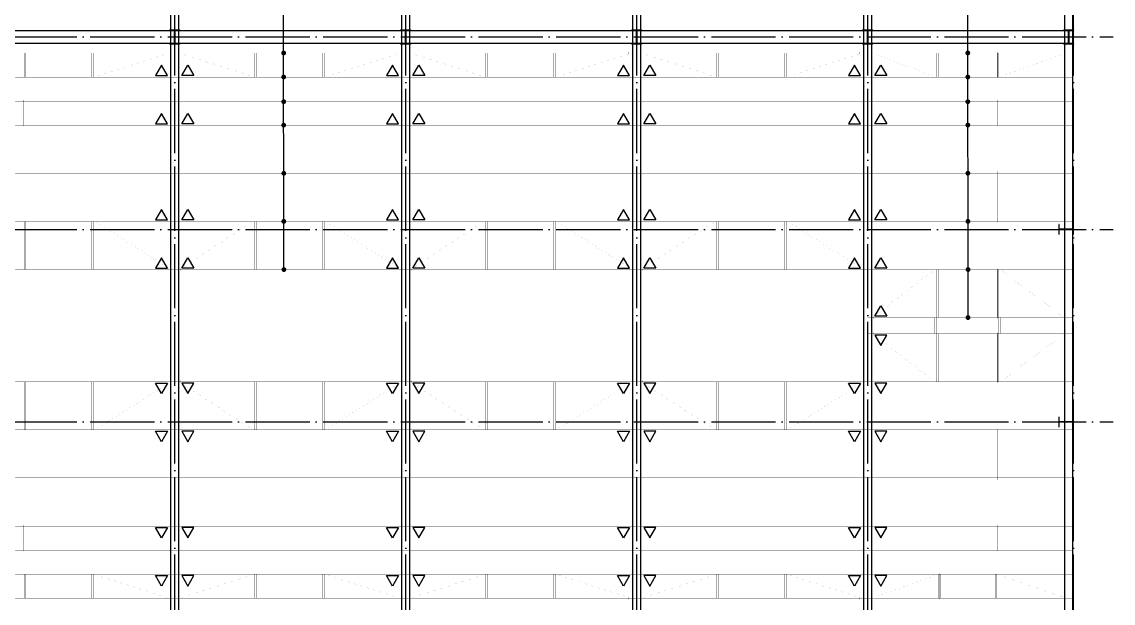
# Model space of a CAD drawing. Extents: x -33967 to 1773478, y -1022458 to -784650.
# Drawn here: x 1180574 to 1214589, y -986426 to -968301 of the extents above; entities that cross this region are included whole.
import ezdxf

# ---------------------------------------------------------------- set-up
doc = ezdxf.new("R2010")
doc.units = 0
doc.header["$LTSCALE"] = 1000
doc.header["$MEASUREMENT"] = 0
doc.linetypes.add('DOTE', pattern=[2.42, 2, -0.2, 0.02, -0.2])
doc.layers.add('_0', color=7, linetype='Continuous', lineweight=25)
for name, color, linetype in [('AXIS', 3, 'Continuous'), ('DOTE', 1, 'DOTE'), ('GL', 150, 'Continuous'), ('GZ', 50, 'Continuous'), ('LT', 27, 'Continuous')]:
    doc.layers.add(name, color=color, linetype=linetype)

# ---------------------------------------------------------------- blocks, each defined once
blk = doc.blocks.new('钢柱2')
at = {"layer": 'GZ'}
blk.add_lwpolyline([(718423, -21049), (718123, -21049), (718123, -21039), (718266, -21039), (718270, -21034), (718270, -20614), (718266, -20609), (718123, -20609), (718123, -20599), (718423, -20599), (718423, -20609), (718280, -20609), (718276, -20614), (718276, -21034), (718280, -21039), (718423, -21039), (718423, -21049)], close=True, dxfattribs=at)
blk = doc.blocks.new('抗风柱2')
at = {"layer": 'GZ'}
blk.add_lwpolyline([(717928, -35162), (717928, -35462), (717938, -35462), (717938, -35319), (717943, -35315), (718363, -35315), (718368, -35319), (718368, -35462), (718378, -35462), (718378, -35162), (718368, -35162), (718368, -35305), (718364, -35309), (717943, -35309), (717938, -35305), (717938, -35162), (717928, -35162)], close=True, dxfattribs=at)

msp = doc.modelspace()

# ---------------------------------------------------------------- linework, layer by layer
at = {"layer": '_0', "color": 1, "const_width": 75}
for points in [[(1188697, -969272, 1), (1188772, -969272, 1)], [(1210019.7, -969272, 1), (1210094.7, -969272, 1)], [(1188697.9, -970022, 1), (1188772.9, -970022, 1)], [(1210020.6, -970022, 1), (1210095.6, -970022, 1)], [(1188697.9, -970791.3, 1), (1188772.9, -970791.3, 1)], [(1210020.6, -970791.3, 1), (1210095.6, -970791.3, 1)], [(1188698.8, -971522, 1), (1188773.8, -971522, 1)], [(1210021.6, -971522, 1), (1210096.6, -971522, 1)], [(1188701.1, -973023.1, 1), (1188776.1, -973023.1, 1)], [(1210022.8, -973022, 1), (1210097.8, -973022, 1)], [(1188700, -974522, 1), (1188775, -974522, 1)], [(1188701.3, -974522, 1), (1188776.3, -974522, 1)], [(1210024.1, -974522, 1), (1210099.1, -974522, 1)], [(1188705.2, -976025, 1), (1188780.2, -976025, 1)], [(1210028, -976025, 1), (1210103, -976025, 1)], [(1210026.5, -977522, 1), (1210101.5, -977522, 1)]]:
    msp.add_lwpolyline(points, format="xyb", close=True, dxfattribs=at)
at = {"layer": 'AXIS', "linetype": 'ByBlock'}
for p, q in [((1188741.3, -976025), (1188717.8, -949183.2)), ((1210064, -977523.1), (1210040.5, -949183.2))]:
    msp.add_line(p, q, dxfattribs=at)
at = {"layer": 'AXIS', "color": 4, "linetype": 'ByBlock', "ltscale": 0.1}
msp.add_lwpolyline([(1157358.6, -968973.2), (1157358.6, -968573.2), (1213318.6, -968573.2), (1213318.6, -968973.2), (1157358.6, -968973.2)], dxfattribs=at)
at = {"layer": 'AXIS', "color": 6, "linetype": 'ByBlock', "const_width": 10}
for points in [[(1180648.5, -970023.2), (1180698.5, -970023.2), (1180698.5, -969273.2), (1180648.5, -969273.2)], [(1182808.6, -970023.2), (1182758.6, -970023.2), (1182758.6, -969273.1), (1182808.6, -969273.1)], [(1187833.5, -970023.2), (1187883.5, -970023.2), (1187883.5, -969273.2), (1187833.5, -969273.2)], [(1189993.6, -970023.2), (1189943.6, -970023.2), (1189943.6, -969273.1), (1189993.6, -969273.1)], [(1195033.5, -970023.2), (1195083.5, -970023.2), (1195083.5, -969273.2), (1195033.5, -969273.2)], [(1197193.6, -970023.2), (1197143.6, -970023.2), (1197143.6, -969273.1), (1197193.6, -969273.1)], [(1202233.5, -970023.2), (1202283.5, -970023.2), (1202283.5, -969273.2), (1202233.5, -969273.2)], [(1204393.6, -970023.2), (1204343.6, -970023.2), (1204343.6, -969273.1), (1204393.6, -969273.1)], [(1209090.4, -970023.2), (1209140.4, -970023.2), (1209140.4, -969273.2), (1209090.4, -969273.2)], [(1211019, -970023.2), (1210969, -970023.2), (1210969, -969273.1), (1211019, -969273.1)], [(1180648.7, -974523), (1180698.7, -974523), (1180698.7, -976023.1), (1180648.7, -976023.1)], [(1182808.6, -974523.1), (1182758.6, -974523.1), (1182758.6, -976023.2), (1182808.6, -976023.2)], [(1187833.7, -974523), (1187883.7, -974523), (1187883.7, -976023.1), (1187833.7, -976023.1)], [(1189993.6, -974523.1), (1189943.6, -974523.1), (1189943.6, -976023.2), (1189993.6, -976023.2)], [(1195033.7, -974523), (1195083.7, -974523), (1195083.7, -976023.1), (1195033.7, -976023.1)], [(1197193.6, -974523.1), (1197143.6, -974523.1), (1197143.6, -976023.2), (1197193.6, -976023.2)], [(1202233.7, -974523), (1202283.7, -974523), (1202283.7, -976023.1), (1202233.7, -976023.1)], [(1204393.6, -974523.1), (1204343.6, -974523.1), (1204343.6, -976023.2), (1204393.6, -976023.2)], [(1209090.4, -976023), (1209140.4, -976023), (1209140.4, -977523.1), (1209090.4, -977523.1)], [(1211019, -976023), (1210969, -976023), (1210969, -977523.1), (1211019, -977523.1)], [(1209030.1, -978023.1), (1209080.1, -978023.1), (1209080.1, -977523.1), (1209030.1, -977523.1)], [(1211028.8, -978023.1), (1211078.8, -978023.1), (1211078.8, -977523.1), (1211028.8, -977523.1)], [(1209090.4, -979523.2), (1209140.4, -979523.2), (1209140.4, -978023.2), (1209090.4, -978023.2)], [(1211019, -979523.2), (1210969, -979523.2), (1210969, -978023.2), (1211019, -978023.2)], [(1180648.7, -981023.2), (1180698.7, -981023.2), (1180698.7, -979523.2), (1180648.7, -979523.2)], [(1182808.6, -981023.2), (1182758.6, -981023.2), (1182758.6, -979523.1), (1182808.6, -979523.1)], [(1187833.7, -981023.2), (1187883.7, -981023.2), (1187883.7, -979523.2), (1187833.7, -979523.2)], [(1189993.6, -981023.2), (1189943.6, -981023.2), (1189943.6, -979523.1), (1189993.6, -979523.1)], [(1195033.7, -981023.2), (1195083.7, -981023.2), (1195083.7, -979523.2), (1195033.7, -979523.2)], [(1197193.6, -981023.2), (1197143.6, -981023.2), (1197143.6, -979523.1), (1197193.6, -979523.1)], [(1202233.7, -981023.2), (1202283.7, -981023.2), (1202283.7, -979523.2), (1202233.7, -979523.2)], [(1204393.6, -981023.2), (1204343.6, -981023.2), (1204343.6, -979523.1), (1204393.6, -979523.1)], [(1180648.5, -985523.1), (1180698.5, -985523.1), (1180698.5, -986273.1), (1180648.5, -986273.1)], [(1182808.6, -985523.1), (1182758.6, -985523.1), (1182758.6, -986273.1), (1182808.6, -986273.1)], [(1187833.5, -985523.1), (1187883.5, -985523.1), (1187883.5, -986273.1), (1187833.5, -986273.1)], [(1189993.6, -985523.1), (1189943.6, -985523.1), (1189943.6, -986273.1), (1189993.6, -986273.1)], [(1195033.5, -985523.1), (1195083.5, -985523.1), (1195083.5, -986273.1), (1195033.5, -986273.1)], [(1197193.6, -985523.1), (1197143.6, -985523.1), (1197143.6, -986273.1), (1197193.6, -986273.1)], [(1202233.5, -985523.1), (1202283.5, -985523.1), (1202283.5, -986273.1), (1202233.5, -986273.1)], [(1204393.6, -985523.1), (1204343.6, -985523.1), (1204343.6, -986273.1), (1204393.6, -986273.1)], [(1209150.4, -985523.1), (1209200.4, -985523.1), (1209200.4, -986273.1), (1209150.4, -986273.1)], [(1210959, -985523.1), (1210909, -985523.1), (1210909, -986273.1), (1210959, -986273.1)]]:
    msp.add_lwpolyline(points, close=True, dxfattribs=at)
at = {"layer": 'AXIS', "color": 3, "linetype": 'ByBlock', "const_width": 1}
for points in [[(1180673.5, -969243.2), (1180673.5, -969303.2), (1180673.5, -969993.2), (1180673.5, -970053.2)], [(1182783.6, -969243.1), (1182783.6, -969303.1), (1182783.6, -969993.2), (1182783.6, -970053.2)], [(1185086.6, -969243.1), (1185086.6, -969303.1), (1182903.7, -969993.1), (1182903.7, -970053.1)], [(1185567.7, -969243.1), (1185567.7, -969303.1), (1187738.4, -969993.1), (1187738.4, -970053.1)], [(1187858.5, -969243.2), (1187858.5, -969303.2), (1187858.5, -969993.2), (1187858.5, -970053.2)], [(1189968.6, -969243.1), (1189968.6, -969303.1), (1189968.6, -969993.2), (1189968.6, -970053.2)], [(1192271.6, -969243.1), (1192271.6, -969303.1), (1190088.7, -969993.1), (1190088.7, -970053.1)], [(1192767.7, -969243.1), (1192767.7, -969303.1), (1194938.4, -969993.1), (1194938.4, -970053.1)], [(1195058.5, -969243.2), (1195058.5, -969303.2), (1195058.5, -969993.2), (1195058.5, -970053.2)], [(1197168.6, -969243.1), (1197168.6, -969303.1), (1197168.6, -969993.2), (1197168.6, -970053.2)], [(1199471.6, -969243.1), (1199471.6, -969303.1), (1197288.7, -969993.1), (1197288.7, -970053.1)], [(1199967.7, -969243.1), (1199967.7, -969303.1), (1202138.4, -969993.1), (1202138.4, -970053.1)], [(1202258.5, -969243.2), (1202258.5, -969303.2), (1202258.5, -969993.2), (1202258.5, -970053.2)], [(1204368.6, -969243.1), (1204368.6, -969303.1), (1204368.6, -969993.2), (1204368.6, -970053.2)], [(1206671.6, -969243.1), (1206671.6, -969303.1), (1204488.7, -969993.1), (1204488.7, -970053.1)], [(1207135.4, -969243.1), (1207135.4, -969303.1), (1208995.4, -969993.1), (1208995.4, -970053.1)], [(1209115.4, -969243.2), (1209115.4, -969303.2), (1209115.4, -969993.2), (1209115.4, -970053.2)], [(1210994, -969243.1), (1210994, -969303.1), (1210994, -969993.2), (1210994, -970053.2)], [(1213041, -969243.1), (1213041, -969303.1), (1211114, -969993.1), (1211114, -970053.1)], [(1180593.5, -970803.1), (1180593.5, -970743.1), (1180593.5, -970053.2), (1180593.5, -969993.2)], [(1182837.2, -970803.1), (1182837.2, -970743.1), (1182837.2, -970053.1), (1182837.2, -969993.1)], [(1187778.5, -970803.1), (1187778.5, -970743.1), (1187778.5, -970053.1), (1187778.5, -969993.1)], [(1190022.2, -970803.1), (1190022.2, -970743.1), (1190022.2, -970053.1), (1190022.2, -969993.1)], [(1194978.5, -970803.1), (1194978.5, -970743.1), (1194978.5, -970053.2), (1194978.5, -969993.2)], [(1197222.2, -970803.1), (1197222.2, -970743.1), (1197222.2, -970053.1), (1197222.2, -969993.1)], [(1202178.5, -970803.1), (1202178.5, -970743.1), (1202178.5, -970053.2), (1202178.5, -969993.2)], [(1204422.2, -970803.1), (1204422.2, -970743.1), (1204422.2, -970053.1), (1204422.2, -969993.1)], [(1209055.4, -970803.1), (1209055.4, -970743.1), (1209055.4, -970053.2), (1209055.4, -969993.2)], [(1209093.3, -970803.1), (1209093.3, -970743.1), (1209093.3, -970053.2), (1209093.3, -969993.2)], [(1211017.7, -970803.1), (1211017.7, -970743.1), (1211017.7, -970053.1), (1211017.7, -969993.1)], [(1211054, -970803.1), (1211054, -970743.1), (1211054, -970053.1), (1211054, -969993.1)], [(1180615.5, -971553.1), (1180615.5, -971493.1), (1180615.5, -970803.1), (1180615.5, -970743.1)], [(1182813.5, -971553.1), (1182813.5, -971493.1), (1182813.5, -970803.1), (1182813.5, -970743.1)], [(1187800.5, -971553.1), (1187800.5, -971493.1), (1187800.5, -970803.1), (1187800.5, -970743.1)], [(1189998.5, -971553.1), (1189998.5, -971493.1), (1189998.5, -970803.1), (1189998.5, -970743.1)], [(1195000.5, -971553.1), (1195000.5, -971493.1), (1195000.5, -970803.1), (1195000.5, -970743.1)], [(1197198.5, -971553.1), (1197198.5, -971493.1), (1197198.5, -970803.1), (1197198.5, -970743.1)], [(1202200.5, -971553.1), (1202200.5, -971493.1), (1202200.5, -970803.1), (1202200.5, -970743.1)], [(1204398.5, -971553.1), (1204398.5, -971493.1), (1204398.5, -970803.1), (1204398.5, -970743.1)], [(1209115.4, -971553.1), (1209115.4, -971493.1), (1209115.4, -970803.1), (1209115.4, -970743.1)], [(1209115.4, -971553.1), (1209115.4, -971493.1), (1209115.4, -970803.1), (1209115.4, -970743.1)], [(1210994, -971553.1), (1210994, -971493.1), (1210994, -970803.1), (1210994, -970743.1)], [(1210994, -971553.1), (1210994, -971493.1), (1210994, -970803.1), (1210994, -970743.1)], [(1182898.4, -973053.1), (1182898.4, -972993.1), (1182898.4, -971553.1), (1182898.4, -971493.1)], [(1187733.2, -973053.1), (1187733.2, -972993.1), (1187733.2, -971553.1), (1187733.2, -971493.1)], [(1190083.4, -973053.1), (1190083.4, -972993.1), (1190083.4, -971553.1), (1190083.4, -971493.1)], [(1194933.2, -973053.1), (1194933.2, -972993.1), (1194933.2, -971553.1), (1194933.2, -971493.1)], [(1197283.4, -973053.1), (1197283.4, -972993.1), (1197283.4, -971553.1), (1197283.4, -971493.1)], [(1202133.2, -973053.1), (1202133.2, -972993.1), (1202133.2, -971553.1), (1202133.2, -971493.1)], [(1204483.4, -973053.1), (1204483.4, -972993.1), (1204483.4, -971553.1), (1204483.4, -971493.1)], [(1209050.1, -973053.1), (1209050.1, -972993.1), (1209050.1, -971553.1), (1209050.1, -971493.1)], [(1211048.8, -973053.1), (1211048.8, -972993.1), (1211048.8, -971553.1), (1211048.8, -971493.1)], [(1180613.5, -974553.1), (1180613.5, -974493.1), (1180613.5, -973023.2), (1180613.5, -972963.2)], [(1182843.7, -974553.1), (1182843.7, -974493.1), (1182843.7, -973023.1), (1182843.7, -972963.1)], [(1187798.5, -974553.1), (1187798.5, -974493.1), (1187798.5, -973023.2), (1187798.5, -972963.2)], [(1190028.7, -974553.1), (1190028.7, -974493.1), (1190028.7, -973023.1), (1190028.7, -972963.1)], [(1194998.5, -974553.1), (1194998.5, -974493.1), (1194998.5, -973023.2), (1194998.5, -972963.2)], [(1197228.7, -974553.1), (1197228.7, -974493.1), (1197228.7, -973023.1), (1197228.7, -972963.1)], [(1202198.5, -974553.1), (1202198.5, -974493.1), (1202198.5, -973023.2), (1202198.5, -972963.2)], [(1204428.7, -974553.1), (1204428.7, -974493.1), (1204428.7, -973023.1), (1204428.7, -972963.1)], [(1209115.4, -974553.1), (1209115.4, -974493.1), (1209115.4, -973023.1), (1209115.4, -972963.1)], [(1210994, -974553.1), (1210994, -974493.1), (1210994, -973023.1), (1210994, -972963.1)], [(1180673.7, -976053.1), (1180673.7, -975993.1), (1180673.7, -974553), (1180673.7, -974493)], [(1182783.6, -976053.2), (1182783.6, -975993.2), (1182783.6, -974553.1), (1182783.6, -974493.1)], [(1185173.6, -976053.1), (1185173.6, -975993.1), (1182903.7, -974553.1), (1182903.7, -974493.1)], [(1185518.6, -976053.1), (1185518.6, -975993.1), (1187738.7, -974553.1), (1187738.7, -974493.1)], [(1187858.7, -976053.1), (1187858.7, -975993.1), (1187858.7, -974553), (1187858.7, -974493)], [(1189968.6, -976053.2), (1189968.6, -975993.2), (1189968.6, -974553.1), (1189968.6, -974493.1)], [(1192358.6, -976053.1), (1192358.6, -975993.1), (1190088.7, -974553.1), (1190088.7, -974493.1)], [(1192718.6, -976053.1), (1192718.6, -975993.1), (1194938.7, -974553.1), (1194938.7, -974493.1)], [(1195058.7, -976053.1), (1195058.7, -975993.1), (1195058.7, -974553), (1195058.7, -974493)], [(1197168.6, -976053.2), (1197168.6, -975993.2), (1197168.6, -974553.1), (1197168.6, -974493.1)], [(1199558.6, -976053.1), (1199558.6, -975993.1), (1197288.7, -974553.1), (1197288.7, -974493.1)], [(1199918.6, -976053.1), (1199918.6, -975993.1), (1202138.7, -974553.1), (1202138.7, -974493.1)], [(1202258.7, -976053.1), (1202258.7, -975993.1), (1202258.7, -974553), (1202258.7, -974493)], [(1204368.6, -976053.2), (1204368.6, -975993.2), (1204368.6, -974553.1), (1204368.6, -974493.1)], [(1206758.6, -976053.1), (1206758.6, -975993.1), (1204488.7, -974553.1), (1204488.7, -974493.1)], [(1209055.1, -976053.2), (1209055.1, -975993.2), (1209055.1, -974553.1), (1209055.1, -974493.1)], [(1211053.8, -976053.2), (1211053.8, -975993.2), (1211053.8, -974553.1), (1211053.8, -974493.1)], [(1207118.6, -977553.1), (1207118.6, -977493.1), (1208995.4, -976053.1), (1208995.4, -975993.1)], [(1209115.4, -977553.1), (1209115.4, -977493.1), (1209115.4, -976053), (1209115.4, -975993)], [(1210994, -977553.1), (1210994, -977493.1), (1210994, -976053), (1210994, -975993)], [(1213018.6, -977553.1), (1213018.6, -977493.1), (1211114, -976053.1), (1211114, -975993.1)], [(1209055.1, -977493.1), (1209055.1, -977553.1), (1209055.1, -977993.1), (1209055.1, -978053.1)], [(1211053.8, -977493.1), (1211053.8, -977553.1), (1211053.8, -977993.1), (1211053.8, -978053.1)], [(1207118.6, -977993.2), (1207118.6, -978053.2), (1208995.4, -979493.2), (1208995.4, -979553.2)], [(1209115.4, -977993.2), (1209115.4, -978053.2), (1209115.4, -979493.2), (1209115.4, -979553.2)], [(1210994, -977993.2), (1210994, -978053.2), (1210994, -979493.2), (1210994, -979553.2)], [(1213018.6, -977993.2), (1213018.6, -978053.2), (1211114, -979493.2), (1211114, -979553.2)], [(1180673.7, -979493.2), (1180673.7, -979553.2), (1180673.7, -980993.2), (1180673.7, -981053.2)], [(1182783.6, -979493.1), (1182783.6, -979553.1), (1182783.6, -980993.2), (1182783.6, -981053.2)], [(1185173.6, -979493.2), (1185173.6, -979553.2), (1182903.7, -980993.1), (1182903.7, -981053.1)], [(1185518.6, -979493.2), (1185518.6, -979553.2), (1187738.7, -980993.2), (1187738.7, -981053.2)], [(1187858.7, -979493.2), (1187858.7, -979553.2), (1187858.7, -980993.2), (1187858.7, -981053.2)], [(1189968.6, -979493.1), (1189968.6, -979553.1), (1189968.6, -980993.2), (1189968.6, -981053.2)], [(1192358.6, -979493.2), (1192358.6, -979553.2), (1190088.7, -980993.1), (1190088.7, -981053.1)], [(1192718.6, -979493.2), (1192718.6, -979553.2), (1194938.7, -980993.2), (1194938.7, -981053.2)], [(1195058.7, -979493.2), (1195058.7, -979553.2), (1195058.7, -980993.2), (1195058.7, -981053.2)], [(1197168.6, -979493.1), (1197168.6, -979553.1), (1197168.6, -980993.2), (1197168.6, -981053.2)], [(1199558.6, -979493.2), (1199558.6, -979553.2), (1197288.7, -980993.1), (1197288.7, -981053.1)], [(1199918.6, -979493.2), (1199918.6, -979553.2), (1202138.7, -980993.2), (1202138.7, -981053.2)], [(1202258.7, -979493.2), (1202258.7, -979553.2), (1202258.7, -980993.2), (1202258.7, -981053.2)], [(1204368.6, -979493.1), (1204368.6, -979553.1), (1204368.6, -980993.2), (1204368.6, -981053.2)], [(1206758.6, -979493.2), (1206758.6, -979553.2), (1204488.7, -980993.1), (1204488.7, -981053.1)], [(1209055.1, -979493.1), (1209055.1, -979553.1), (1209055.1, -980993.1), (1209055.1, -981053.1)], [(1211053.8, -979493.1), (1211053.8, -979553.1), (1211053.8, -980993.1), (1211053.8, -981053.1)], [(1180613.5, -980993.1), (1180613.5, -981053.1), (1180613.5, -982523.1), (1180613.5, -982583.1)], [(1182843.7, -980993.1), (1182843.7, -981053.1), (1182843.7, -982523.1), (1182843.7, -982583.1)], [(1187798.5, -980993.1), (1187798.5, -981053.1), (1187798.5, -982523.1), (1187798.5, -982583.1)], [(1190028.7, -980993.1), (1190028.7, -981053.1), (1190028.7, -982523.1), (1190028.7, -982583.1)], [(1194998.5, -980993.1), (1194998.5, -981053.1), (1194998.5, -982523.1), (1194998.5, -982583.1)], [(1197228.7, -980993.1), (1197228.7, -981053.1), (1197228.7, -982523.1), (1197228.7, -982583.1)], [(1202198.5, -980993.1), (1202198.5, -981053.1), (1202198.5, -982523.1), (1202198.5, -982583.1)], [(1204428.7, -980993.1), (1204428.7, -981053.1), (1204428.7, -982523.1), (1204428.7, -982583.1)], [(1209115.4, -980993.2), (1209115.4, -981053.2), (1209115.4, -982523.1), (1209115.4, -982583.1)], [(1210994, -980993.2), (1210994, -981053.2), (1210994, -982523.2), (1210994, -982583.2)], [(1182898.4, -982493.1), (1182898.4, -982553.1), (1182898.4, -983993.1), (1182898.4, -984053.1)], [(1187733.2, -982493.1), (1187733.2, -982553.1), (1187733.2, -983993.1), (1187733.2, -984053.1)], [(1190083.4, -982493.1), (1190083.4, -982553.1), (1190083.4, -983993.1), (1190083.4, -984053.1)], [(1194933.2, -982493.1), (1194933.2, -982553.1), (1194933.2, -983993.1), (1194933.2, -984053.1)], [(1197283.4, -982493.1), (1197283.4, -982553.1), (1197283.4, -983993.1), (1197283.4, -984053.1)], [(1202133.2, -982493.1), (1202133.2, -982553.1), (1202133.2, -983993.1), (1202133.2, -984053.1)], [(1204483.4, -982493.1), (1204483.4, -982553.1), (1204483.4, -983993.1), (1204483.4, -984053.1)], [(1209050.1, -982493.1), (1209050.1, -982553.1), (1209050.1, -983993.1), (1209050.1, -984053.1)], [(1211048.8, -982493.1), (1211048.8, -982553.1), (1211048.8, -983993.1), (1211048.8, -984053.1)], [(1180615.5, -983993.1), (1180615.5, -984053.1), (1180615.5, -984743.1), (1180615.5, -984803.1)], [(1182813.5, -983993.2), (1182813.5, -984053.2), (1182813.5, -984743.2), (1182813.5, -984803.2)], [(1187800.5, -983993.2), (1187800.5, -984053.2), (1187800.5, -984743.2), (1187800.5, -984803.2)], [(1189998.5, -983993.2), (1189998.5, -984053.2), (1189998.5, -984743.2), (1189998.5, -984803.2)], [(1195000.5, -983993.1), (1195000.5, -984053.1), (1195000.5, -984743.1), (1195000.5, -984803.1)], [(1197198.5, -983993.2), (1197198.5, -984053.2), (1197198.5, -984743.2), (1197198.5, -984803.2)], [(1202200.5, -983993.1), (1202200.5, -984053.1), (1202200.5, -984743.1), (1202200.5, -984803.1)], [(1204398.5, -983993.2), (1204398.5, -984053.2), (1204398.5, -984743.2), (1204398.5, -984803.2)], [(1209115.4, -983993.1), (1209115.4, -984053.1), (1209115.4, -984743.1), (1209115.4, -984803.1)], [(1210994, -983993.2), (1210994, -984053.2), (1210994, -984743.2), (1210994, -984803.2)], [(1180593.5, -984743.1), (1180593.5, -984803.1), (1180593.5, -985493.1), (1180593.5, -985553.1)], [(1182837.2, -984743.2), (1182837.2, -984803.2), (1182837.2, -985493.2), (1182837.2, -985553.2)], [(1187778.5, -984743.2), (1187778.5, -984803.2), (1187778.5, -985493.2), (1187778.5, -985553.2)], [(1190022.2, -984743.2), (1190022.2, -984803.2), (1190022.2, -985493.2), (1190022.2, -985553.2)], [(1194978.5, -984743.1), (1194978.5, -984803.1), (1194978.5, -985493.1), (1194978.5, -985553.1)], [(1197222.2, -984743.2), (1197222.2, -984803.2), (1197222.2, -985493.2), (1197222.2, -985553.2)], [(1202178.5, -984743.1), (1202178.5, -984803.1), (1202178.5, -985493.1), (1202178.5, -985553.1)], [(1204422.2, -984743.2), (1204422.2, -984803.2), (1204422.2, -985493.2), (1204422.2, -985553.2)], [(1209093.3, -984743.1), (1209093.3, -984803.1), (1209093.3, -985493.1), (1209093.3, -985553.1)], [(1211017.7, -984743.2), (1211017.7, -984803.2), (1211017.7, -985493.2), (1211017.7, -985553.2)], [(1180673.5, -986303.1), (1180673.5, -986243.1), (1180673.5, -985553.1), (1180673.5, -985493.1)], [(1182783.6, -986303.1), (1182783.6, -986243.1), (1182783.6, -985553.1), (1182783.6, -985493.1)], [(1185086.6, -986303.2), (1185086.6, -986243.2), (1182903.7, -985553.2), (1182903.7, -985493.2)], [(1185567.7, -986303.1), (1185567.7, -986243.1), (1187738.4, -985553.2), (1187738.4, -985493.2)], [(1187858.5, -986303.1), (1187858.5, -986243.1), (1187858.5, -985553.1), (1187858.5, -985493.1)], [(1189968.6, -986303.1), (1189968.6, -986243.1), (1189968.6, -985553.1), (1189968.6, -985493.1)], [(1192271.6, -986303.2), (1192271.6, -986243.2), (1190088.7, -985553.2), (1190088.7, -985493.2)], [(1192767.7, -986303.1), (1192767.7, -986243.1), (1194938.4, -985553.2), (1194938.4, -985493.2)], [(1195058.5, -986303.1), (1195058.5, -986243.1), (1195058.5, -985553.1), (1195058.5, -985493.1)], [(1197168.6, -986303.1), (1197168.6, -986243.1), (1197168.6, -985553.1), (1197168.6, -985493.1)], [(1199471.6, -986303.2), (1199471.6, -986243.2), (1197288.7, -985553.2), (1197288.7, -985493.2)], [(1199967.7, -986303.1), (1199967.7, -986243.1), (1202138.4, -985553.2), (1202138.4, -985493.2)], [(1202258.5, -986303.1), (1202258.5, -986243.1), (1202258.5, -985553.1), (1202258.5, -985493.1)], [(1204368.6, -986303.1), (1204368.6, -986243.1), (1204368.6, -985553.1), (1204368.6, -985493.1)], [(1206671.6, -986303.2), (1206671.6, -986243.2), (1204488.7, -985553.2), (1204488.7, -985493.2)], [(1207135.4, -986303.1), (1207135.4, -986243.1), (1209055.4, -985553.2), (1209055.4, -985493.2)], [(1209175.4, -986303.1), (1209175.4, -986243.1), (1209175.4, -985553.1), (1209175.4, -985493.1)], [(1210934, -986303.1), (1210934, -986243.1), (1210934, -985553.1), (1210934, -985493.1)], [(1213041, -986303.2), (1213041, -986243.2), (1211054, -985553.2), (1211054, -985493.2)]]:
    msp.add_lwpolyline(points, dxfattribs=at)
at = {"layer": 'AXIS', "color": 6, "linetype": 'ByBlock'}
for points in [[(1184923.9, -969655.1), (1184736.7, -969979.3), (1185111.1, -969979.3)], [(1185751.1, -969655.1), (1185938.3, -969979.3), (1185563.9, -969979.3)], [(1192123.9, -969655.1), (1191936.7, -969979.3), (1192311.1, -969979.3)], [(1192951.1, -969655.1), (1193138.3, -969979.3), (1192763.9, -969979.3)], [(1199323.9, -969655.1), (1199136.7, -969979.3), (1199511.1, -969979.3)], [(1200151.1, -969655.1), (1200338.3, -969979.3), (1199963.9, -969979.3)], [(1206523.9, -969655.1), (1206336.7, -969979.3), (1206711.1, -969979.3)], [(1207351.1, -969655.1), (1207538.3, -969979.3), (1207163.9, -969979.3)], [(1184923.9, -971155.1), (1184736.7, -971479.3), (1185111.1, -971479.3)], [(1185751.1, -971155.1), (1185938.3, -971479.3), (1185563.9, -971479.3)], [(1192123.9, -971155.1), (1191936.7, -971479.3), (1192311.1, -971479.3)], [(1192951.1, -971155.1), (1193138.3, -971479.3), (1192763.9, -971479.3)], [(1199323.9, -971155.1), (1199136.7, -971479.3), (1199511.1, -971479.3)], [(1200151.1, -971155.1), (1200338.3, -971479.3), (1199963.9, -971479.3)], [(1206523.9, -971155.1), (1206336.7, -971479.3), (1206711.1, -971479.3)], [(1207351.1, -971155.1), (1207538.3, -971479.3), (1207163.9, -971479.3)], [(1184923.9, -974155.1), (1184736.7, -974479.3), (1185111.1, -974479.3)], [(1185751.1, -974155.1), (1185938.3, -974479.3), (1185563.9, -974479.3)], [(1192123.9, -974155.1), (1191936.7, -974479.3), (1192311.1, -974479.3)], [(1192951.1, -974155.1), (1193138.3, -974479.3), (1192763.9, -974479.3)], [(1199323.9, -974155.1), (1199136.7, -974479.3), (1199511.1, -974479.3)], [(1200151.1, -974155.1), (1200338.3, -974479.3), (1199963.9, -974479.3)], [(1206523.9, -974155.1), (1206336.7, -974479.3), (1206711.1, -974479.3)], [(1207351.1, -974155.1), (1207538.3, -974479.3), (1207163.9, -974479.3)], [(1184923.9, -975655.1), (1184736.7, -975979.3), (1185111.1, -975979.3)], [(1185751.1, -975655.1), (1185938.3, -975979.3), (1185563.9, -975979.3)], [(1192123.9, -975655.1), (1191936.7, -975979.3), (1192311.1, -975979.3)], [(1192951.1, -975655.1), (1193138.3, -975979.3), (1192763.9, -975979.3)], [(1199323.9, -975655.1), (1199136.7, -975979.3), (1199511.1, -975979.3)], [(1200151.1, -975655.1), (1200338.3, -975979.3), (1199963.9, -975979.3)], [(1206523.9, -975655.1), (1206336.7, -975979.3), (1206711.1, -975979.3)], [(1207351.1, -975655.1), (1207538.3, -975979.3), (1207163.9, -975979.3)], [(1207351.1, -977155.1), (1207538.3, -977479.3), (1207163.9, -977479.3)], [(1207351.1, -978391.2), (1207538.3, -978067), (1207163.9, -978067)], [(1184923.9, -979891.2), (1184736.7, -979567), (1185111.1, -979567)], [(1185751.1, -979891.2), (1185938.3, -979567), (1185563.9, -979567)], [(1192123.9, -979891.2), (1191936.7, -979567), (1192311.1, -979567)], [(1192951.1, -979891.2), (1193138.3, -979567), (1192763.9, -979567)], [(1199323.9, -979891.2), (1199136.7, -979567), (1199511.1, -979567)], [(1200151.1, -979891.2), (1200338.3, -979567), (1199963.9, -979567)], [(1206523.9, -979891.2), (1206336.7, -979567), (1206711.1, -979567)], [(1207351.1, -979891.2), (1207538.3, -979567), (1207163.9, -979567)], [(1184923.9, -981391.2), (1184736.7, -981067), (1185111.1, -981067)], [(1185751.1, -981391.2), (1185938.3, -981067), (1185563.9, -981067)], [(1192123.9, -981391.2), (1191936.7, -981067), (1192311.1, -981067)], [(1192951.1, -981391.2), (1193138.3, -981067), (1192763.9, -981067)], [(1199323.9, -981391.2), (1199136.7, -981067), (1199511.1, -981067)], [(1200151.1, -981391.2), (1200338.3, -981067), (1199963.9, -981067)], [(1206523.9, -981391.2), (1206336.7, -981067), (1206711.1, -981067)], [(1207351.1, -981391.2), (1207538.3, -981067), (1207163.9, -981067)], [(1184923.9, -984391.2), (1184736.7, -984067), (1185111.1, -984067)], [(1185751.1, -984391.2), (1185938.3, -984067), (1185563.9, -984067)], [(1192123.9, -984391.2), (1191936.7, -984067), (1192311.1, -984067)], [(1192951.1, -984391.2), (1193138.3, -984067), (1192763.9, -984067)], [(1199323.9, -984391.2), (1199136.7, -984067), (1199511.1, -984067)], [(1200151.1, -984391.2), (1200338.3, -984067), (1199963.9, -984067)], [(1206523.9, -984391.2), (1206336.7, -984067), (1206711.1, -984067)], [(1207351.1, -984391.2), (1207538.3, -984067), (1207163.9, -984067)], [(1184923.9, -985891.2), (1184736.7, -985567), (1185111.1, -985567)], [(1185751.1, -985891.2), (1185938.3, -985567), (1185563.9, -985567)], [(1192123.9, -985891.2), (1191936.7, -985567), (1192311.1, -985567)], [(1192951.1, -985891.2), (1193138.3, -985567), (1192763.9, -985567)], [(1199323.9, -985891.2), (1199136.7, -985567), (1199511.1, -985567)], [(1200151.1, -985891.2), (1200338.3, -985567), (1199963.9, -985567)], [(1206523.9, -985891.2), (1206336.7, -985567), (1206711.1, -985567)], [(1207351.1, -985891.2), (1207538.3, -985567), (1207163.9, -985567)]]:
    msp.add_lwpolyline(points, close=True, dxfattribs=at)
at = {"layer": 'DOTE'}
for p, q in [((1185338.6, -1006273.1), (1185338.6, -949273.1)), ((1192538.6, -1006273.1), (1192538.6, -949273.1)), ((1199738.6, -1006273.1), (1199738.6, -949273.1)), ((1206938.6, -1006273.1), (1206938.6, -949273.1)), ((1213348.6, -1006273.1), (1213348.6, -949273.1)), ((1156088.6, -968773.1), (1214588.6, -968773.1)), ((1156088.6, -974773.1), (1214588.6, -974773.1)), ((1156088.6, -980773.1), (1214588.6, -980773.1))]:
    msp.add_line(p, q, dxfattribs=at)
at = {"layer": 'GL'}
for points in [[(1185458.6, -950513.1), (1185458.6, -1005033.2), (1185218.6, -1005033.2), (1185218.6, -950513.1)], [(1192658.6, -950513.1), (1192658.6, -1005033.1), (1192418.6, -1005033.1), (1192418.6, -950513.1)], [(1199858.6, -950513.1), (1199858.6, -1005033.1), (1199618.6, -1005033.1), (1199618.6, -950513.1)], [(1207058.6, -950513.1), (1207058.6, -1005033.2), (1206818.6, -1005033.2), (1206818.6, -950513.1)], [(1213318.6, -950513.1), (1213318.6, -1005033.1), (1213078.6, -1005033.1), (1213078.6, -950513.1)]]:
    msp.add_lwpolyline(points, close=True, dxfattribs=at)
at = {"layer": 'LT', "linetype": 'ByBlock', "const_width": 10}
for points in [[(1157358.6, -969273.2), (1213348.6, -969273.2)], [(1157358.6, -970023.2), (1213348.6, -970023.2)], [(1157358.6, -970773.1), (1213348.6, -970773.1)], [(1157358.6, -971523.1), (1213348.6, -971523.1)], [(1157358.6, -973023.1), (1213348.6, -973023.1)], [(1157358.6, -974523.1), (1213348.6, -974523.1)], [(1157358.6, -976023.1), (1213348.6, -976023.1)], [(1206938.6, -977523.1), (1213348.6, -977523.1)], [(1206938.6, -978023.1), (1213348.6, -978023.1)], [(1157358.6, -979523.1), (1213348.6, -979523.1)], [(1157358.6, -981023.1), (1213348.6, -981023.1)], [(1157358.6, -982523.1), (1213348.6, -982523.1)], [(1157358.6, -984023.1), (1213348.6, -984023.1)], [(1157358.6, -984773.1), (1213348.6, -984773.1)], [(1157358.6, -985523.1), (1213348.6, -985523.1)], [(1157358.6, -986273.1), (1213348.6, -986273.1)]]:
    msp.add_lwpolyline(points, dxfattribs=at)

# ---------------------------------------------------------------- block references
for name, p in [('钢柱2', (467065.5, -947949.1)), ('钢柱2', (474265.5, -947949.1)), ('钢柱2', (481465.5, -947949.1)), ('钢柱2', (488665.5, -947949.1)), ('钢柱2', (494925.5, -947949.1)), ('抗风柱2', (494970.5, -939461.4)), ('抗风柱2', (494970.5, -945461.4))]:
    msp.add_blockref(name, p)

doc.saveas('drawing.dxf')
